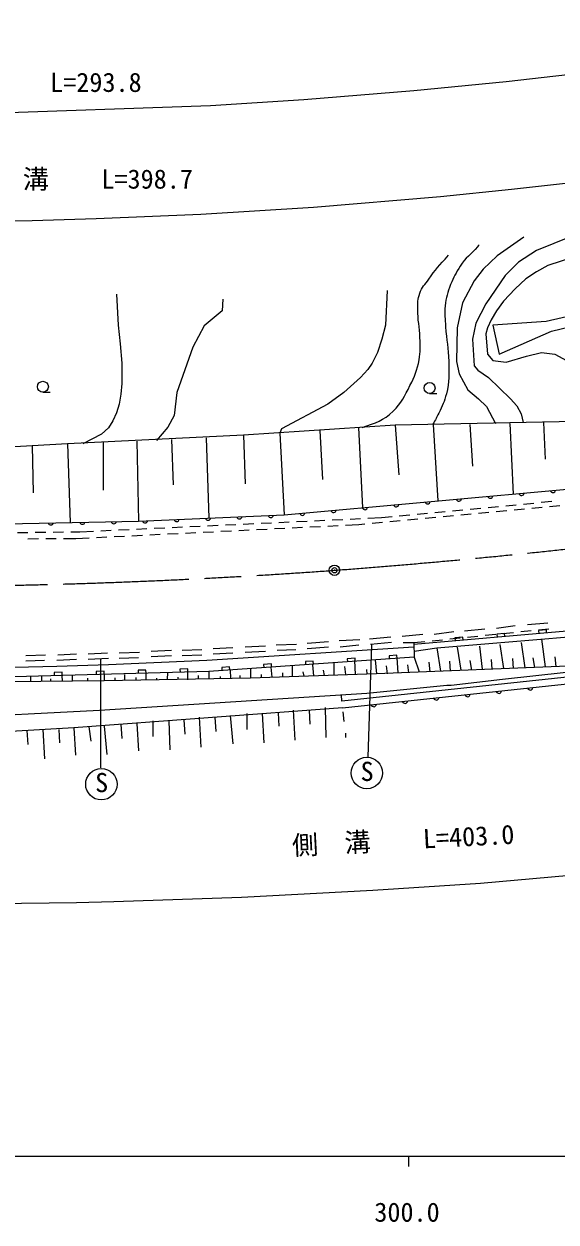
# Model space of a CAD drawing. Units: millimetres, scale not verified. Extents: x 40000 to 680000, y 20000 to 380000.
# Drawn here: x 331312 to 382058, y 198715 to 313062 of the extents above; entities that cross this region are included whole.
import ezdxf
from ezdxf.enums import TextEntityAlignment as Align

# ---------------------------------------------------------------- set-up
doc = ezdxf.new("R2010")
doc.units = ezdxf.units.MM
doc.header["$LTSCALE"] = 1000
doc.header["$PDMODE"] = 32
doc.header["$PDSIZE"] = 500
doc.linetypes.add('CHAIN', pattern=[18.5, 12, -1.5, 3.5, -1.5])
for name, color, linetype, lineweight in [('M-BGD', 7, 'Continuous', 25), ('M-BMK', 2, 'CHAIN', 13), ('M-BMK-HTXT', 7, 'Continuous', 13), ('M-BMK-SRVR', 3, 'Continuous', 25), ('M-STR-HTXT', 7, 'Continuous', 13), ('M-STR-STRC', 7, 'Continuous', 25), ('M-TTL-BAND', 7, 'Continuous', 25)]:
    doc.layers.add(name, color=color, linetype=linetype, lineweight=lineweight)
doc.styles.add('ＭＳ ゴシック', font='')
doc.styles.get('ＭＳ ゴシック').set_extended_font_data('MS Gothic')

msp = doc.modelspace()

# ---------------------------------------------------------------- linework, layer by layer
at = {"layer": 'M-BGD'}
for p, q in [((333112, 277913), (333812, 277913)), ((370000, 277786), (370700, 277786)), ((363205, 274532), (363602, 266883)), ((366718, 274758), (367056, 270016)), ((370351, 274833), (370797, 267535)), ((373830, 274842), (374084, 270863)), ((377640, 274927), (377979, 268186)), ((380857, 275012), (381026, 271540)), ((345382, 273403), (345551, 269085)), ((348684, 273572), (348934, 265899)), ((352240, 273826), (352409, 269170)), ((359521, 274250), (359775, 269593)), ((332089, 272810), (332174, 268323)), ((335476, 272980), (335728, 265483)), ((338862, 273149), (338862, 268577)), ((342080, 273234), (342249, 265614)), ((370496, 266437), (371491, 266532)), ((372188, 266599), (373184, 266694)), ((373880, 266760), (374876, 266855)), ((374665, 266362), (375661, 266455)), ((375573, 266922), (376568, 267017)), ((376358, 266521), (377353, 266614)), ((377265, 267083), (378260, 267178)), ((378050, 266679), (379046, 266773)), ((378957, 267245), (379953, 267340)), ((379743, 266838), (380739, 266931)), ((380650, 267406), (381645, 267501)), ((381436, 266997), (382431, 267090)), ((350526, 265251), (351525, 265298)), ((352225, 265331), (353223, 265378)), ((353923, 265411), (354922, 265458)), ((355621, 265491), (356620, 265538)), ((357319, 265571), (358318, 265618)), ((359017, 265651), (360016, 265698)), ((360715, 265731), (361714, 265778)), ((361986, 265229), (363248, 265292)), ((362413, 265811), (363412, 265858)), ((363248, 265292), (363813, 265345)), ((364111, 265891), (365413, 265952)), ((364510, 265410), (365505, 265504)), ((365413, 265952), (366414, 266048)), ((366202, 265569), (367198, 265662)), ((367111, 266114), (368107, 266209)), ((367895, 265728), (368891, 265821)), ((368803, 266276), (369799, 266371)), ((369588, 265886), (370583, 265980)), ((371280, 266045), (372276, 266138)), ((372973, 266203), (373968, 266297)), ((330692, 264522), (331692, 264535)), ((332392, 264543), (333392, 264556)), ((334091, 264565), (335091, 264577)), ((335791, 264586), (336639, 264596)), ((336639, 264596), (337940, 264658)), ((338640, 264691), (339639, 264738)), ((339913, 264135), (340912, 264184)), ((340338, 264771), (341337, 264818)), ((341611, 264219), (342610, 264268)), ((342036, 264851), (343035, 264898)), ((343309, 264303), (344308, 264353)), ((343734, 264931), (344733, 264978)), ((345007, 264387), (346006, 264437)), ((345432, 265011), (346431, 265058)), ((346705, 264472), (347704, 264521)), ((347130, 265091), (348129, 265138)), ((348403, 264556), (349402, 264605)), ((348828, 265171), (349827, 265218)), ((350101, 264640), (351099, 264690)), ((351799, 264724), (352797, 264774)), ((353496, 264808), (354495, 264858)), ((355194, 264893), (356193, 264942)), ((356892, 264977), (357891, 265026)), ((358590, 265061), (359589, 265111)), ((360288, 265145), (361287, 265195)), ((331688, 263936), (332688, 263939)), ((333388, 263942), (334388, 263946)), ((335088, 263949), (336254, 263953)), ((336254, 263953), (337516, 264016)), ((338215, 264051), (339214, 264100)), ((372306, 255030), (370443, 254776)), ((375269, 255284), (373322, 255115)), ((378148, 255623), (376370, 255369)), ((377000, 254894), (377995, 254997)), ((378691, 255069), (379686, 255172)), ((381280, 255877), (379333, 255708)), ((380382, 255244), (381377, 255347)), ((381138, 255249), (380391, 255183)), ((380391, 255183), (380417, 254884)), ((381164, 254950), (381138, 255249)), ((360368, 254099), (358336, 253930)), ((363331, 254268), (361384, 254184)), ((364464, 253855), (364093, 243092)), ((366294, 254522), (364262, 254353)), ((366379, 254014), (364347, 253845)), ((369342, 254776), (367395, 254607)), ((367493, 254024), (368496, 254014)), ((368496, 254014), (369540, 254122)), ((370236, 254194), (371231, 254297)), ((371927, 254369), (372922, 254472)), ((373169, 254548), (372422, 254483)), ((372422, 254483), (372448, 254184)), ((373195, 254250), (373169, 254548)), ((373618, 254544), (374613, 254647)), ((375309, 254719), (376304, 254822)), ((377153, 254899), (376406, 254833)), ((376406, 254833), (376433, 254534)), ((377180, 254600), (377153, 254899)), ((378740, 254014), (379083, 251617)), ((380688, 254353), (381031, 251695)), ((333359, 252829), (331496, 252744)), ((336322, 252914), (334544, 252829)), ((339286, 252998), (337423, 252914)), ((342334, 253083), (340386, 252998)), ((345382, 253252), (343434, 253168)), ((345382, 252744), (343434, 252660)), ((348260, 253337), (346398, 253252)), ((348260, 252829), (346398, 252744)), ((351224, 253506), (349361, 253422)), ((351224, 252998), (349361, 252914)), ((354356, 253676), (352409, 253591)), ((354356, 253168), (352409, 253083)), ((357320, 253845), (355372, 253760)), ((357235, 253337), (355457, 253252)), ((360368, 253591), (358336, 253422)), ((363246, 253760), (361468, 253591)), ((366885, 252809), (366137, 252757)), ((366137, 252757), (366158, 252458)), ((366906, 252510), (366885, 252809)), ((370697, 253506), (371036, 251305)), ((372644, 253591), (372983, 251390)), ((374761, 253676), (375015, 251474)), ((376708, 253845), (377050, 251535)), ((333274, 252321), (331496, 252236)), ((336322, 252406), (334460, 252321)), ((339370, 252490), (337423, 252406)), ((338608, 252406), (338608, 242076)), ((342249, 252575), (340386, 252490)), ((350924, 251703), (350175, 251651)), ((350175, 251651), (350196, 251352)), ((350944, 251404), (350924, 251703)), ((354914, 251980), (354166, 251928)), ((354166, 251928), (354187, 251629)), ((354869, 251676), (354949, 250712)), ((354935, 251680), (354914, 251980)), ((356896, 251816), (356896, 250768)), ((358904, 252256), (358156, 252204)), ((358156, 252204), (358177, 251905)), ((358844, 251898), (358925, 250839)), ((358925, 251957), (358904, 252256)), ((360876, 252092), (360876, 250882)), ((361892, 251728), (361976, 250966)), ((362895, 252532), (362147, 252481)), ((362147, 252481), (362167, 252181)), ((362823, 252321), (362908, 250966)), ((362916, 252233), (362895, 252532)), ((365871, 251813), (365956, 251051)), ((366887, 252575), (366972, 251136)), ((367903, 251898), (367988, 251136)), ((369935, 252152), (370020, 251220)), ((371882, 252236), (371967, 251305)), ((373830, 252321), (373999, 251390)), ((375862, 252406), (375946, 251474)), ((377894, 252490), (377978, 251559)), ((379841, 252575), (380010, 251644)), ((381958, 252660), (382042, 251728)), ((331920, 250797), (331920, 250289)), ((334946, 251185), (334196, 251165)), ((334196, 251165), (334205, 250865)), ((334954, 250885), (334946, 251185)), ((335899, 250911), (335899, 250345)), ((338945, 251294), (338195, 251274)), ((338195, 251274), (338203, 250974)), ((338953, 250994), (338945, 251294)), ((338947, 250966), (338947, 250374)), ((340894, 250966), (340894, 250409)), ((342943, 251402), (342193, 251382)), ((342193, 251382), (342202, 251082)), ((342926, 251051), (342926, 250446)), ((342951, 251103), (342943, 251402)), ((343942, 250628), (343942, 250464)), ((345974, 250712), (345974, 250501)), ((346942, 251511), (346192, 251491)), ((346192, 251491), (346200, 251191)), ((346906, 251210), (346906, 250458)), ((346950, 251211), (346942, 251511)), ((347922, 250882), (347922, 250537)), ((348938, 251265), (348938, 250555)), ((351901, 250882), (351901, 250609)), ((352917, 251541), (352917, 250628)), ((353933, 250966), (353933, 250663)), ((355965, 251136), (355965, 250735)), ((357912, 251220), (357995, 250806)), ((359860, 251390), (359944, 250882)), ((350970, 247072), (351224, 244362)), ((352578, 247241), (352578, 245717)), ((354018, 247241), (354187, 244447)), ((355542, 247326), (355626, 246056)), ((356981, 247580), (357150, 244701)), ((358505, 247580), (358590, 246225)), ((360029, 247834), (360114, 244955)), ((361722, 247410), (361807, 246479)), ((336068, 245886), (336238, 243262)), ((337508, 245971), (337677, 244616)), ((338947, 246056), (339201, 243346)), ((340556, 246225), (340640, 244870)), ((342080, 246310), (342249, 243685)), ((343604, 246564), (343604, 245040)), ((345128, 246564), (345212, 243770)), ((346567, 246648), (346652, 245294)), ((348006, 246902), (348176, 244024)), ((349530, 246902), (349615, 245548)), ((331581, 245632), (331666, 244278)), ((333105, 245717), (333274, 242923)), ((334629, 245717), (334714, 244447)), ((361976, 245378), (361976, 244955))]:
    msp.add_line(p, q, dxfattribs=at)
for points in [[(258976, 267990), (268843, 267053), (281543, 266122), (300508, 265360), (316934, 265106), (342249, 265614), (356134, 266206), (384159, 268746), (401262, 270863), (421582, 273996), (557022, 300361)], [(395335, 296094), (387038, 293977), (385006, 293384), (380180, 291437), (378486, 290336), (377216, 289066), (375354, 286357), (374422, 284494), (374084, 282970), (374253, 280430), (374592, 280007), (375608, 279330), (377724, 277298), (378317, 276620), (378740, 275858), (378910, 275012)], [(456803, 293554), (438092, 294316), (429879, 292284), (428524, 292284), (421158, 291606), (416163, 291860), (415824, 292030), (410406, 292030), (392202, 287204), (381111, 284664), (376031, 284325), (376624, 281531), (381619, 283732), (411930, 291098), (417941, 290590), (418449, 290760), (421412, 290506), (429117, 291352), (431996, 291860), (438092, 293130), (441648, 292876), (468402, 292453)], [(505148, 293300), (496596, 291268), (495242, 290929), (493887, 290760), (492024, 290167), (490585, 290082), (486182, 288982), (474329, 287204), (472551, 287119), (462984, 285764), (425815, 279838), (414131, 277552), (413454, 277298), (411591, 277128), (406765, 276028), (396351, 275943), (387038, 275181), (366718, 274758), (352240, 273826), (335476, 272980), (311346, 271625)], [(378994, 292707), (376454, 290929), (375100, 289659), (374253, 288558), (373152, 286442), (372644, 284071), (372560, 280854), (372814, 279668), (373660, 278144), (374676, 277298), (375438, 276536), (376285, 274927)], [(383820, 290844), (381280, 289998), (380180, 289405), (379164, 288728), (378148, 287796), (377047, 286611), (376370, 285680), (375862, 284833), (375523, 284071), (375354, 283478), (375523, 281531), (376031, 280938), (377301, 280769), (379248, 281362), (380688, 281700), (381958, 281531), (384159, 280346)], [(340132, 287288), (340302, 284325), (340471, 282547), (340640, 280684), (340640, 278737), (340556, 277721), (340386, 276790), (340132, 275943), (339794, 275181), (339370, 274504), (338693, 273911), (336915, 272980)], [(365956, 287627), (365786, 284325), (365448, 282970), (365024, 281700), (364516, 280684), (364093, 280092), (363416, 279330), (361807, 277890), (360283, 276790), (355880, 274419), (355711, 273996), (356134, 266206)], [(350292, 286780), (350208, 285680), (348514, 284240), (347414, 282208), (345890, 277890), (345636, 275689), (345043, 274588), (343942, 273318)], [(368527, 252622), (348938, 251265), (317586, 250414), (289946, 251276), (271976, 252490), (267912, 252829), (262916, 253337), (254564, 254091), (225771, 257878), (199678, 262565), (174348, 267457), (173934, 265387), (162707, 267676), (163170, 269612), (101513, 284396)], [(368505, 253590), (348768, 252321), (339370, 251898), (334460, 251728), (330396, 251644), (314902, 251559), (307874, 251644), (295259, 251982), (288486, 252321), (263424, 254014), (244544, 256046), (238448, 256808), (222615, 259179), (213302, 260788), (201110, 262989), (173889, 268317)], [(148870, 263412), (153950, 259518), (163179, 256046), (180536, 253506), (220160, 250458), (220329, 250289), (288401, 247326), (313378, 246902), (321929, 246733), (323622, 246818), (338524, 247580), (364008, 249188), (371628, 249950), (371801, 249952), (372052, 249950), (376962, 250543), (397790, 252829), (398806, 252829), (399822, 252575), (409051, 248765), (415570, 248934), (416925, 249019), (418449, 249358)], [(328448, 229122), (336322, 229207), (339878, 229292), (352070, 229715), (364601, 230392), (374846, 231070), (388392, 232255), (400500, 233525), (410490, 234795), (423868, 236658), (436314, 238605), (444696, 240044), (563060, 263243), (564251, 263466)], [(361695, 247782), (399213, 251785), (409272, 247753), (418121, 248159), (443234, 253818), (453640, 258116), (455542, 258334), (456562, 250140)], [(402616, 257570), (395594, 256351), (383074, 255118), (368496, 253837)], [(368514, 253216), (370697, 253506), (392795, 255369), (401516, 256639), (402616, 256978), (406426, 253083), (409559, 250712), (409813, 249950)], [(442424, 254019), (417729, 248601), (409090, 248345), (398935, 252397), (361638, 248432), (361596, 249036)], [(368496, 254014), (368527, 252622), (369004, 251220)], [(413284, 250543), (413115, 250374), (408543, 249950), (407019, 250458), (405918, 250712), (399145, 253422), (383990, 251813), (364940, 251051), (352917, 250628), (338947, 250374), (329888, 250289), (322014, 250374), (320848, 250503)], [(361695, 247782), (336068, 245886), (330057, 245548), (320236, 245209), (311938, 245378), (307112, 245463), (289332, 245717), (277987, 246140), (274431, 246310), (270790, 246479), (255889, 247145)]]:
    msp.add_lwpolyline(points, dxfattribs=at)
for centre, radius in [((333112, 278438), 525), ((369999, 278311), 525), ((364013, 241571), 1500), ((338697, 240504), 1500)]:
    msp.add_circle(centre, radius, dxfattribs=at)
for centre, start, end in [((372789, 267772), 197.8592, 352.49844), ((375777, 268043), 197.8592, 352.49844), ((378765, 268314), 197.8592, 352.49844), ((381753, 268585), 197.8592, 352.49844), ((360838, 266689), 197.8592, 352.49844), ((363826, 266960), 197.8592, 352.49844), ((366814, 267231), 197.8592, 352.49844), ((369802, 267502), 197.8592, 352.49844), ((333876, 265502), 193.82998, 348.46921), ((336875, 265562), 193.82998, 348.46921), ((339875, 265622), 193.82998, 348.46921), ((342872, 265697), 195.12445, 349.76368), ((345870, 265825), 195.12445, 349.76368), ((348867, 265952), 195.12445, 349.76368), ((351864, 266080), 195.12445, 349.76368), ((354862, 266208), 195.12445, 349.76368), ((357851, 266418), 197.8592, 352.49844), ((376605, 249429), 198.77044, 353.40968), ((379588, 249747), 198.77044, 353.40968), ((367656, 248474), 198.77044, 353.40968), ((370639, 248793), 198.77044, 353.40968), ((373622, 249111), 198.77044, 353.40968), ((364672, 248156), 198.77044, 353.40968)]:
    msp.add_arc(centre, 256, start, end, dxfattribs=at)
for points, knots in [([(374723, 291975), (374650, 291889), (374631, 291868), (374571, 291799), (373934, 291066), (373439, 290760), (372921, 289939), (372511, 289288), (372276, 288916), (372008, 288195), (371720, 287421), (371557, 286970), (371482, 286147), (371411, 285373), (371484, 284934), (371529, 284158), (371603, 282866), (371809, 282152), (371821, 280858), (371833, 279648), (371894, 278942), (371599, 277768), (371410, 277016), (371214, 276617), (370873, 275919), (370662, 275486), (370582, 275332), (370288, 274832)], [0, 0, 0, 0, 1, 1, 1, 2, 2, 2, 3, 3, 3, 4, 4, 4, 5, 5, 5, 6, 6, 6, 7, 7, 7, 8, 8, 8, 9, 9, 9, 9]), ([(363555, 274554), (364891, 275001), (365571, 275196), (366514, 276095), (367345, 276888), (367604, 277531), (368129, 278552), (368593, 279454), (368815, 280001), (369001, 280998), (369152, 281808), (369109, 282282), (369083, 283105), (369049, 284172), (368858, 284763), (368872, 285831), (368880, 286430), (368858, 286789), (369059, 287353), (369270, 287942), (369560, 288193), (369914, 288710), (370565, 289661), (370872, 289955), (371798, 290980)], [0, 0, 0, 0, 1, 1, 1, 2, 2, 2, 3, 3, 3, 4, 4, 4, 5, 5, 5, 6, 6, 6, 7, 7, 7, 8, 8, 8, 8])]:
    msp.add_open_spline(points, degree=3, knots=knots, dxfattribs=at)
at = {"layer": 'M-BMK'}
for centre, radius, start, end in [((309312, 946836), 687855, 274.30327, 282.63321), ((318145, 848949), 589583, 264.45091, 274.16109)]:
    msp.add_arc(centre, radius, start, end, dxfattribs=at)
at = {"layer": 'M-BMK-HTXT'}
msp.add_lwpolyline([(326078, 294231), (332089, 294316), (338185, 294485), (348176, 294908), (358928, 295586), (371036, 296602), (377809, 297279), (388392, 298464), (397113, 299650), (410406, 301682), (421074, 303544), (453078, 309725)], dxfattribs=at)
at = {"layer": 'M-BMK-SRVR'}
msp.add_circle((360926, 260920), 500, dxfattribs=at)
msp.add_point((360926, 260920), dxfattribs=at)
at = {"layer": 'M-STR-STRC'}
for p, q in [((364809, 252364), (364940, 251051)), ((333021, 250318), (333016, 250833)), ((333872, 250326), (333869, 250560)), ((334974, 250337), (334969, 250886)), ((337398, 250359), (337414, 250612)), ((340010, 250393), (340011, 250651)), ((342002, 250429), (341997, 250678)), ((345002, 250484), (345023, 251159)), ((350062, 250576), (350058, 250781)), ((351038, 250594), (351024, 251409)), ((364041, 251019), (364008, 251464))]:
    msp.add_line(p, q, dxfattribs=at)
msp.add_lwpolyline([(542624, 337647), (428016, 315228), (416163, 313027), (403717, 310995), (395758, 309810), (386784, 308624), (377301, 307524), (368496, 306677), (357997, 305830), (349107, 305238), (327094, 304476), (310076, 304476), (302286, 304645), (291534, 305068), (282559, 305576), (262916, 307185)], dxfattribs=at)
at = {"layer": 'M-TTL-BAND'}
for p, q in [((40000, 205000), (579000, 205000)), ((368000, 205000), (368000, 204000))]:
    msp.add_line(p, q, dxfattribs=at)

# ---------------------------------------------------------------- texts
at = {"layer": 'M-BGD', "style": 'ＭＳ ゴシック'}
for p in [(363417, 240259), (338101, 239193)]:
    msp.add_text('S', height=1833, dxfattribs=at).set_placement(p, align=Align.BOTTOM_LEFT)
at = {"layer": 'M-BMK-HTXT', "style": 'ＭＳ ゴシック'}
for s, p in [('L=293.8', (333807, 306025)), ('側\u3000溝\u3000\u3000L=398.7', (326194, 296795))]:
    msp.add_text(s, height=1833, dxfattribs=at).set_placement(p, align=Align.BOTTOM_LEFT)
at = {"layer": 'M-STR-HTXT', "style": 'ＭＳ ゴシック'}
msp.add_text('側\u3000溝\u3000\u3000L=403.0', height=1833, rotation=2.948, dxfattribs=at).set_placement((356952, 233181), align=Align.BOTTOM_LEFT)
at = {"layer": 'M-TTL-BAND', "style": 'ＭＳ ゴシック'}
msp.add_text('300.0', height=1833, dxfattribs=at).set_placement((367844, 198195), align=Align.BOTTOM_CENTER)

doc.saveas('drawing.dxf')
